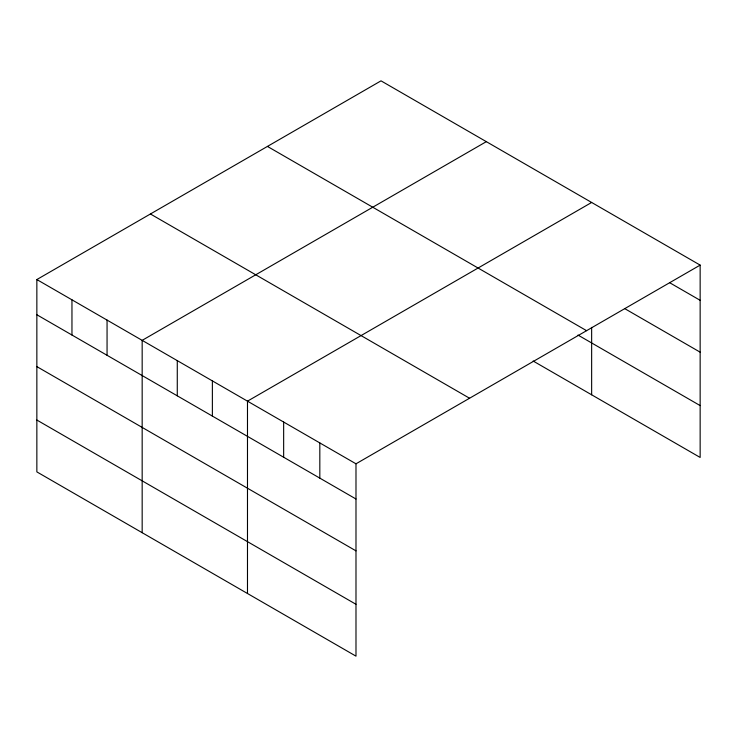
<?xml version="1.0" encoding="UTF-8"?>
<svg xmlns="http://www.w3.org/2000/svg" width="737" height="737" viewBox="0 0 737 737"><rect width="100%" height="100%" fill="white"/><g stroke="black" fill="none" stroke-linecap="round" stroke-linejoin="round"><path stroke-width="1.11" d="M36.85 279.553L355.989 463.803L355.989 656.151L36.85 471.892L36.85 279.553L381.011 80.849L700.15 265.108L700.15 457.447L533.137 361.019M486.328 141.651L142.167 340.356L142.167 532.694M591.645 202.463L247.485 401.158L247.485 593.506M355.989 463.803L700.15 265.108M669.85 282.815L700.15 300.309M624.875 308.711L700.15 352.166M267.439 146.423L586.578 330.673M577.992 335.068L700.15 405.59M150.422 213.979L469.561 398.238M36.85 314.754L355.989 499.004M36.85 366.611L355.989 550.861M36.85 420.035L355.989 604.294M591.645 327.366L591.645 394.802M319.821 442.919L319.821 478.129M283.653 422.043L283.653 457.244M212.376 380.891L212.376 416.092M177.276 360.623L177.276 395.824M107.058 320.088L107.058 355.289M71.959 299.821L71.959 335.022"/></g></svg>
